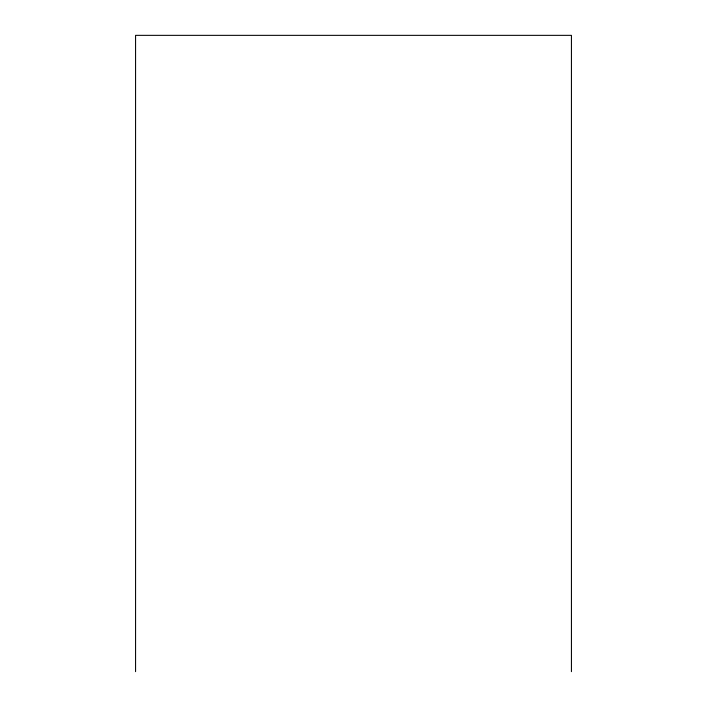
<?xml version="1.0" encoding="UTF-8"?>
<svg xmlns="http://www.w3.org/2000/svg" width="707" height="707" viewBox="0 0 707 707"><rect width="100%" height="100%" fill="white"/><g stroke="black" fill="none" stroke-linecap="round" stroke-linejoin="round"><path stroke-width="1.06" d="M571.433 671.65L571.433 35.35L135.567 35.35L135.567 671.65"/></g></svg>
